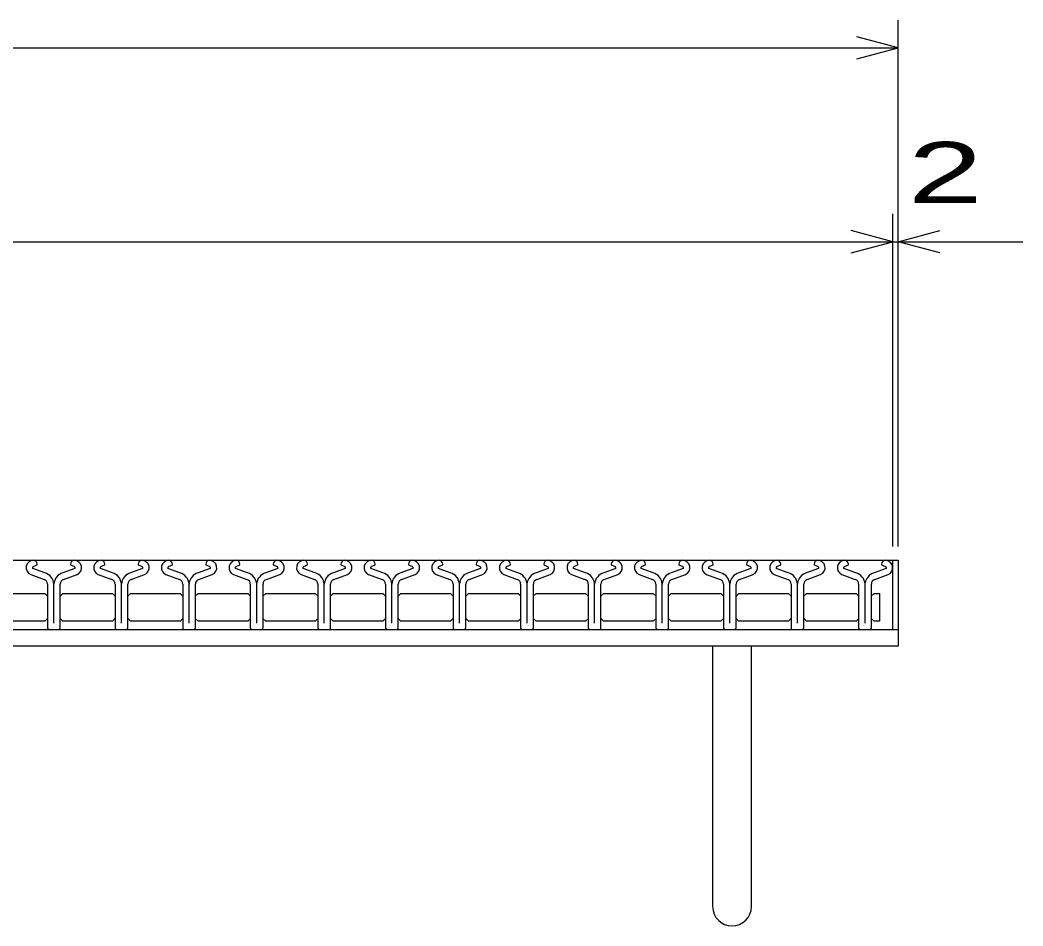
# Model space of a CAD drawing. Units: millimetres, scale not verified. Extents: x -1820 to 1731, y -1282 to 1054.
# Drawn here: x -738 to -376, y -569 to -242 of the extents above; entities that cross this region are included whole.
import ezdxf
from ezdxf.enums import TextEntityAlignment as Align

# ---------------------------------------------------------------- set-up
doc = ezdxf.new("R2010")
doc.units = ezdxf.units.MM
doc.header["$LTSCALE"] = 10
for name, color, linetype, lineweight in [('16', 3, 'Continuous', 25), ('19', 6, 'Continuous', 25), ('22', 2, 'Continuous', 25)]:
    doc.layers.add(name, color=color, linetype=linetype, lineweight=lineweight)
doc.styles.add('ベクトル', font='')
doc.styles.get('ベクトル').set_extended_font_data('ベクトル')

msp = doc.modelspace()

# ---------------------------------------------------------------- linework, layer by layer
at = {"layer": '16'}
for p, q in [((-1419, -437), (-423, -437)), ((-423, -462), (-423, -437)), ((-729.1, -441.53), (-733.42, -440.01)), ((-733.26, -439.31), (-731.82, -438.61)), ((-731.82, -438.61), (-731.82, -438.38)), ((-718.2, -440.01), (-722.52, -441.53)), ((-719.8, -438.38), (-719.8, -438.61)), ((-719.8, -438.61), (-718.36, -439.31)), ((-704.7, -441.53), (-709.02, -440.01)), ((-708.86, -439.31), (-707.42, -438.61)), ((-707.42, -438.61), (-707.42, -438.38)), ((-693.8, -440.01), (-698.12, -441.53)), ((-695.4, -438.38), (-695.4, -438.61)), ((-695.4, -438.61), (-693.96, -439.31)), ((-680.3, -441.53), (-684.62, -440.01)), ((-684.46, -439.31), (-683.02, -438.61)), ((-683.02, -438.61), (-683.02, -438.38)), ((-669.4, -440.01), (-673.72, -441.53)), ((-671, -438.38), (-671, -438.61)), ((-671, -438.61), (-669.56, -439.31)), ((-655.9, -441.53), (-660.22, -440.01)), ((-660.06, -439.31), (-658.62, -438.61)), ((-658.62, -438.61), (-658.62, -438.38)), ((-645, -440.01), (-649.32, -441.53)), ((-646.6, -438.38), (-646.6, -438.61)), ((-646.6, -438.61), (-645.16, -439.31)), ((-631.5, -441.53), (-635.82, -440.01)), ((-635.66, -439.31), (-634.22, -438.61)), ((-634.22, -438.61), (-634.22, -438.38)), ((-620.6, -440.01), (-624.92, -441.53)), ((-622.2, -438.38), (-622.2, -438.61)), ((-622.2, -438.61), (-620.76, -439.31)), ((-607.1, -441.53), (-611.42, -440.01)), ((-611.26, -439.31), (-609.82, -438.61)), ((-609.82, -438.61), (-609.82, -438.38)), ((-596.2, -440.01), (-600.52, -441.53)), ((-597.8, -438.38), (-597.8, -438.61)), ((-597.8, -438.61), (-596.36, -439.31)), ((-582.7, -441.53), (-587.02, -440.01)), ((-586.86, -439.31), (-585.42, -438.61)), ((-585.42, -438.61), (-585.42, -438.38)), ((-571.8, -440.01), (-576.12, -441.53)), ((-573.4, -438.38), (-573.4, -438.61)), ((-573.4, -438.61), (-571.96, -439.31)), ((-558.3, -441.53), (-562.62, -440.01)), ((-562.46, -439.31), (-561.02, -438.61)), ((-561.02, -438.61), (-561.02, -438.38)), ((-547.4, -440.01), (-551.72, -441.53)), ((-549, -438.38), (-549, -438.61)), ((-549, -438.61), (-547.56, -439.31)), ((-533.9, -441.53), (-538.22, -440.01)), ((-538.06, -439.31), (-536.62, -438.61)), ((-536.62, -438.61), (-536.62, -438.38)), ((-523, -440.01), (-527.32, -441.53)), ((-524.6, -438.38), (-524.6, -438.61)), ((-524.6, -438.61), (-523.16, -439.31)), ((-509.5, -441.53), (-513.82, -440.01)), ((-513.66, -439.31), (-512.22, -438.61)), ((-512.22, -438.61), (-512.22, -438.38)), ((-498.6, -440.01), (-502.92, -441.53)), ((-500.2, -438.38), (-500.2, -438.61)), ((-500.2, -438.61), (-498.76, -439.31)), ((-485.1, -441.53), (-489.42, -440.01)), ((-489.26, -439.31), (-487.82, -438.61)), ((-487.82, -438.61), (-487.82, -438.38)), ((-474.2, -440.01), (-478.52, -441.53)), ((-475.8, -438.38), (-475.8, -438.61)), ((-475.8, -438.61), (-474.36, -439.31)), ((-460.7, -441.53), (-465.02, -440.01)), ((-464.86, -439.31), (-463.42, -438.61)), ((-463.42, -438.61), (-463.42, -438.38)), ((-449.8, -440.01), (-454.12, -441.53)), ((-451.4, -438.38), (-451.4, -438.61)), ((-451.4, -438.61), (-449.96, -439.31)), ((-436.3, -441.53), (-440.62, -440.01)), ((-440.46, -439.31), (-439.02, -438.61)), ((-439.02, -438.61), (-439.02, -438.38)), ((-425.4, -440.01), (-429.72, -441.53)), ((-427, -438.38), (-427, -438.61)), ((-427, -438.61), (-425.56, -439.31)), ((-734.18, -442.18), (-729.31, -443.89)), ((-722.31, -443.89), (-717.44, -442.18)), ((-709.78, -442.18), (-704.91, -443.89)), ((-697.91, -443.89), (-693.04, -442.18)), ((-685.38, -442.18), (-680.51, -443.89)), ((-673.51, -443.89), (-668.64, -442.18)), ((-660.98, -442.18), (-656.11, -443.89)), ((-649.11, -443.89), (-644.24, -442.18)), ((-636.58, -442.18), (-631.71, -443.89)), ((-624.71, -443.89), (-619.84, -442.18)), ((-612.18, -442.18), (-607.31, -443.89)), ((-600.31, -443.89), (-595.44, -442.18)), ((-587.78, -442.18), (-582.91, -443.89)), ((-575.91, -443.89), (-571.04, -442.18)), ((-563.38, -442.18), (-558.51, -443.89)), ((-551.51, -443.89), (-546.64, -442.18)), ((-538.98, -442.18), (-534.11, -443.89)), ((-527.11, -443.89), (-522.24, -442.18)), ((-514.58, -442.18), (-509.71, -443.89)), ((-502.71, -443.89), (-497.84, -442.18)), ((-490.18, -442.18), (-485.31, -443.89)), ((-478.31, -443.89), (-473.44, -442.18)), ((-465.78, -442.18), (-460.91, -443.89)), ((-453.91, -443.89), (-449.04, -442.18)), ((-441.38, -442.18), (-436.51, -443.89)), ((-429.51, -443.89), (-424.64, -442.18)), ((-728.11, -445.59), (-728.11, -461.31)), ((-725.8, -459.71), (-725.8, -445.64)), ((-723.51, -461.31), (-723.51, -445.59)), ((-703.71, -445.59), (-703.71, -461.31)), ((-701.4, -459.71), (-701.4, -445.64)), ((-699.11, -461.31), (-699.11, -445.59)), ((-679.31, -445.59), (-679.31, -461.31)), ((-677, -459.71), (-677, -445.64)), ((-674.71, -461.31), (-674.71, -445.59)), ((-654.91, -445.59), (-654.91, -461.31)), ((-652.6, -459.71), (-652.6, -445.64)), ((-650.31, -461.31), (-650.31, -445.59)), ((-630.51, -445.59), (-630.51, -461.31)), ((-628.2, -459.71), (-628.2, -445.64)), ((-625.91, -461.31), (-625.91, -445.59)), ((-606.11, -445.59), (-606.11, -461.31)), ((-603.8, -459.71), (-603.8, -445.64)), ((-601.51, -461.31), (-601.51, -445.59)), ((-581.71, -445.59), (-581.71, -461.31)), ((-579.4, -459.71), (-579.4, -445.64)), ((-577.11, -461.31), (-577.11, -445.59)), ((-557.31, -445.59), (-557.31, -461.31)), ((-555, -459.71), (-555, -445.64)), ((-552.71, -461.31), (-552.71, -445.59)), ((-532.91, -445.59), (-532.91, -461.31)), ((-530.6, -459.71), (-530.6, -445.64)), ((-528.31, -461.31), (-528.31, -445.59)), ((-508.51, -445.59), (-508.51, -461.31)), ((-506.2, -459.71), (-506.2, -445.64)), ((-503.91, -461.31), (-503.91, -445.59)), ((-484.11, -445.59), (-484.11, -461.31)), ((-481.8, -459.71), (-481.8, -445.64)), ((-479.51, -461.31), (-479.51, -445.59)), ((-459.71, -445.59), (-459.71, -461.31)), ((-457.4, -459.71), (-457.4, -445.64)), ((-455.11, -461.31), (-455.11, -445.59)), ((-435.31, -445.59), (-435.31, -461.31)), ((-433, -459.71), (-433, -445.64)), ((-430.71, -461.31), (-430.71, -445.59)), ((-746.95, -449), (-729.05, -449)), ((-729.05, -449), (-728.05, -450)), ((-723.55, -450), (-722.55, -449)), ((-722.55, -449), (-704.65, -449)), ((-704.65, -449), (-703.65, -450)), ((-699.15, -450), (-698.15, -449)), ((-698.15, -449), (-680.25, -449)), ((-680.25, -449), (-679.25, -450)), ((-674.75, -450), (-673.75, -449)), ((-673.75, -449), (-655.85, -449)), ((-655.85, -449), (-654.85, -450)), ((-650.35, -450), (-649.35, -449)), ((-649.35, -449), (-631.45, -449)), ((-631.45, -449), (-630.45, -450)), ((-625.95, -450), (-624.95, -449)), ((-624.95, -449), (-607.05, -449)), ((-607.05, -449), (-606.05, -450)), ((-601.55, -450), (-600.55, -449)), ((-600.55, -449), (-582.65, -449)), ((-582.65, -449), (-581.65, -450)), ((-577.15, -450), (-576.15, -449)), ((-576.15, -449), (-558.25, -449)), ((-558.25, -449), (-557.25, -450)), ((-552.75, -450), (-551.75, -449)), ((-551.75, -449), (-533.85, -449)), ((-533.85, -449), (-532.85, -450)), ((-528.35, -450), (-527.35, -449)), ((-527.35, -449), (-509.45, -449)), ((-509.45, -449), (-508.45, -450)), ((-503.95, -450), (-502.95, -449)), ((-502.95, -449), (-485.05, -449)), ((-485.05, -449), (-484.05, -450)), ((-479.55, -450), (-478.55, -449)), ((-478.55, -449), (-460.65, -449)), ((-460.65, -449), (-459.65, -450)), ((-455.15, -450), (-454.15, -449)), ((-454.15, -449), (-436.25, -449)), ((-436.25, -449), (-435.25, -450)), ((-430.75, -450), (-429.75, -449)), ((-429.75, -449), (-427.75, -449)), ((-427.75, -449), (-427.75, -459)), ((-729.05, -459), (-746.95, -459)), ((-728.05, -458), (-729.05, -459)), ((-722.55, -459), (-723.55, -458)), ((-704.65, -459), (-722.55, -459)), ((-703.65, -458), (-704.65, -459)), ((-698.15, -459), (-699.15, -458)), ((-680.25, -459), (-698.15, -459)), ((-679.25, -458), (-680.25, -459)), ((-673.75, -459), (-674.75, -458)), ((-655.85, -459), (-673.75, -459)), ((-654.85, -458), (-655.85, -459)), ((-649.35, -459), (-650.35, -458)), ((-631.45, -459), (-649.35, -459)), ((-630.45, -458), (-631.45, -459)), ((-624.95, -459), (-625.95, -458)), ((-607.05, -459), (-624.95, -459)), ((-606.05, -458), (-607.05, -459)), ((-600.55, -459), (-601.55, -458)), ((-582.65, -459), (-600.55, -459)), ((-581.65, -458), (-582.65, -459)), ((-576.15, -459), (-577.15, -458)), ((-558.25, -459), (-576.15, -459)), ((-557.25, -458), (-558.25, -459)), ((-551.75, -459), (-552.75, -458)), ((-533.85, -459), (-551.75, -459)), ((-532.85, -458), (-533.85, -459)), ((-527.35, -459), (-528.35, -458)), ((-509.45, -459), (-527.35, -459)), ((-508.45, -458), (-509.45, -459)), ((-502.95, -459), (-503.95, -458)), ((-485.05, -459), (-502.95, -459)), ((-484.05, -458), (-485.05, -459)), ((-478.55, -459), (-479.55, -458)), ((-460.65, -459), (-478.55, -459)), ((-459.65, -458), (-460.65, -459)), ((-454.15, -459), (-455.15, -458)), ((-436.25, -459), (-454.15, -459)), ((-435.25, -458), (-436.25, -459)), ((-429.75, -459), (-430.75, -458)), ((-427.75, -459), (-429.75, -459)), ((-1419, -462), (-423, -462)), ((-727.41, -462.01), (-724.21, -462.01)), ((-703.01, -462.01), (-699.81, -462.01)), ((-678.61, -462.01), (-675.41, -462.01)), ((-654.21, -462.01), (-651.01, -462.01)), ((-629.81, -462.01), (-626.61, -462.01)), ((-605.41, -462.01), (-602.21, -462.01)), ((-581.01, -462.01), (-577.81, -462.01)), ((-556.61, -462.01), (-553.41, -462.01)), ((-532.21, -462.01), (-529.01, -462.01)), ((-507.81, -462.01), (-504.61, -462.01)), ((-483.41, -462.01), (-480.21, -462.01)), ((-459.01, -462.01), (-455.81, -462.01)), ((-434.61, -462.01), (-431.41, -462.01))]:
    msp.add_line(p, q, dxfattribs=at)
for centre, radius, start, end in [((-733.11, -439.7), 2.7, 90.98, 246.68), ((-733.27, -438.45), 1.45, 2.5, 85.55), ((-718.35, -438.45), 1.45, 94.45, 177.5), ((-718.51, -439.7), 2.7, 293.32, 89.02), ((-708.71, -439.7), 2.7, 90.98, 246.68), ((-708.87, -438.45), 1.45, 2.5, 85.55), ((-693.95, -438.45), 1.45, 94.45, 177.5), ((-694.11, -439.7), 2.7, 293.32, 89.02), ((-684.31, -439.7), 2.7, 90.98, 246.68), ((-684.47, -438.45), 1.45, 2.5, 85.55), ((-669.55, -438.45), 1.45, 94.45, 177.5), ((-669.71, -439.7), 2.7, 293.32, 89.02), ((-659.91, -439.7), 2.7, 90.98, 246.68), ((-660.07, -438.45), 1.45, 2.5, 85.55), ((-645.15, -438.45), 1.45, 94.45, 177.5), ((-645.31, -439.7), 2.7, 293.32, 89.02), ((-635.51, -439.7), 2.7, 90.98, 246.68), ((-635.67, -438.45), 1.45, 2.5, 85.55), ((-620.75, -438.45), 1.45, 94.45, 177.5), ((-620.91, -439.7), 2.7, 293.32, 89.02), ((-611.11, -439.7), 2.7, 90.98, 246.68), ((-611.27, -438.45), 1.45, 2.5, 85.55), ((-596.35, -438.45), 1.45, 94.45, 177.5), ((-596.51, -439.7), 2.7, 293.32, 89.02), ((-586.71, -439.7), 2.7, 90.98, 246.68), ((-586.87, -438.45), 1.45, 2.5, 85.55), ((-571.95, -438.45), 1.45, 94.45, 177.5), ((-572.11, -439.7), 2.7, 293.32, 89.02), ((-562.31, -439.7), 2.7, 90.98, 246.68), ((-562.47, -438.45), 1.45, 2.5, 85.55), ((-547.55, -438.45), 1.45, 94.45, 177.5), ((-547.71, -439.7), 2.7, 293.32, 89.02), ((-537.91, -439.7), 2.7, 90.98, 246.68), ((-538.07, -438.45), 1.45, 2.5, 85.55), ((-523.15, -438.45), 1.45, 94.45, 177.5), ((-523.31, -439.7), 2.7, 293.32, 89.02), ((-513.51, -439.7), 2.7, 90.98, 246.68), ((-513.67, -438.45), 1.45, 2.5, 85.55), ((-498.75, -438.45), 1.45, 94.45, 177.5), ((-498.91, -439.7), 2.7, 293.32, 89.02), ((-489.11, -439.7), 2.7, 90.98, 246.68), ((-489.27, -438.45), 1.45, 2.5, 85.55), ((-474.35, -438.45), 1.45, 94.45, 177.5), ((-474.51, -439.7), 2.7, 293.32, 89.02), ((-464.71, -439.7), 2.7, 90.98, 246.68), ((-464.87, -438.45), 1.45, 2.5, 85.55), ((-449.95, -438.45), 1.45, 94.45, 177.5), ((-450.11, -439.7), 2.7, 293.32, 89.02), ((-440.31, -439.7), 2.7, 90.98, 246.68), ((-440.47, -438.45), 1.45, 2.5, 85.55), ((-425.55, -438.45), 1.45, 94.45, 177.5), ((-425.71, -439.7), 2.7, 293.32, 89.02), ((-733.09, -439.72), 0.44, 111.91, 222.33), ((-730.39, -445.94), 4.6, 3.78, 73.7), ((-721.23, -445.94), 4.6, 106.3, 176.22), ((-718.53, -439.72), 0.44, 317.67, 68.09), ((-708.69, -439.72), 0.44, 111.91, 222.33), ((-705.99, -445.94), 4.6, 3.78, 73.7), ((-696.83, -445.94), 4.6, 106.3, 176.22), ((-694.13, -439.72), 0.44, 317.67, 68.09), ((-684.29, -439.72), 0.44, 111.91, 222.33), ((-681.59, -445.94), 4.6, 3.78, 73.7), ((-672.43, -445.94), 4.6, 106.3, 176.22), ((-669.73, -439.72), 0.44, 317.67, 68.09), ((-659.89, -439.72), 0.44, 111.91, 222.33), ((-657.19, -445.94), 4.6, 3.78, 73.7), ((-648.03, -445.94), 4.6, 106.3, 176.22), ((-645.33, -439.72), 0.44, 317.67, 68.09), ((-635.49, -439.72), 0.44, 111.91, 222.33), ((-632.79, -445.94), 4.6, 3.78, 73.7), ((-623.63, -445.94), 4.6, 106.3, 176.22), ((-620.93, -439.72), 0.44, 317.67, 68.09), ((-611.09, -439.72), 0.44, 111.91, 222.33), ((-608.39, -445.94), 4.6, 3.78, 73.7), ((-599.23, -445.94), 4.6, 106.3, 176.22), ((-596.53, -439.72), 0.44, 317.67, 68.09), ((-586.69, -439.72), 0.44, 111.91, 222.33), ((-583.99, -445.94), 4.6, 3.78, 73.7), ((-574.83, -445.94), 4.6, 106.3, 176.22), ((-572.13, -439.72), 0.44, 317.67, 68.09), ((-562.29, -439.72), 0.44, 111.91, 222.33), ((-559.59, -445.94), 4.6, 3.78, 73.7), ((-550.43, -445.94), 4.6, 106.3, 176.22), ((-547.73, -439.72), 0.44, 317.67, 68.09), ((-537.89, -439.72), 0.44, 111.91, 222.33), ((-535.19, -445.94), 4.6, 3.78, 73.7), ((-526.03, -445.94), 4.6, 106.3, 176.22), ((-523.33, -439.72), 0.44, 317.67, 68.09), ((-513.49, -439.72), 0.44, 111.91, 222.33), ((-510.79, -445.94), 4.6, 3.78, 73.7), ((-501.63, -445.94), 4.6, 106.3, 176.22), ((-498.93, -439.72), 0.44, 317.67, 68.09), ((-489.09, -439.72), 0.44, 111.91, 222.33), ((-486.39, -445.94), 4.6, 3.78, 73.7), ((-477.23, -445.94), 4.6, 106.3, 176.22), ((-474.53, -439.72), 0.44, 317.67, 68.09), ((-464.69, -439.72), 0.44, 111.91, 222.33), ((-461.99, -445.94), 4.6, 3.78, 73.7), ((-452.83, -445.94), 4.6, 106.3, 176.22), ((-450.13, -439.72), 0.44, 317.67, 68.09), ((-440.29, -439.72), 0.44, 111.91, 222.33), ((-437.59, -445.94), 4.6, 3.78, 73.7), ((-428.43, -445.94), 4.6, 106.3, 176.22), ((-425.73, -439.72), 0.44, 317.67, 68.09), ((-729.91, -445.59), 1.8, 0, 70.58), ((-721.71, -445.59), 1.8, 109.42, 180), ((-705.51, -445.59), 1.8, 0, 70.58), ((-697.31, -445.59), 1.8, 109.42, 180), ((-681.11, -445.59), 1.8, 0, 70.58), ((-672.91, -445.59), 1.8, 109.42, 180), ((-656.71, -445.59), 1.8, 0, 70.58), ((-648.51, -445.59), 1.8, 109.42, 180), ((-632.31, -445.59), 1.8, 0, 70.58), ((-624.11, -445.59), 1.8, 109.42, 180), ((-607.91, -445.59), 1.8, 0, 70.58), ((-599.71, -445.59), 1.8, 109.42, 180), ((-583.51, -445.59), 1.8, 0, 70.58), ((-575.31, -445.59), 1.8, 109.42, 180), ((-559.11, -445.59), 1.8, 0, 70.58), ((-550.91, -445.59), 1.8, 109.42, 180), ((-534.71, -445.59), 1.8, 0, 70.58), ((-526.51, -445.59), 1.8, 109.42, 180), ((-510.31, -445.59), 1.8, 0, 70.58), ((-502.11, -445.59), 1.8, 109.42, 180), ((-485.91, -445.59), 1.8, 0, 70.58), ((-477.71, -445.59), 1.8, 109.42, 180), ((-461.51, -445.59), 1.8, 0, 70.58), ((-453.31, -445.59), 1.8, 109.42, 180), ((-437.11, -445.59), 1.8, 0, 70.58), ((-428.91, -445.59), 1.8, 109.42, 180), ((-727.41, -461.31), 0.7, 180, 270), ((-724.21, -461.31), 0.7, 270, 0), ((-703.01, -461.31), 0.7, 180, 270), ((-699.81, -461.31), 0.7, 270, 0), ((-678.61, -461.31), 0.7, 180, 270), ((-675.41, -461.31), 0.7, 270, 0), ((-654.21, -461.31), 0.7, 180, 270), ((-651.01, -461.31), 0.7, 270, 0), ((-629.81, -461.31), 0.7, 180, 270), ((-626.61, -461.31), 0.7, 270, 0), ((-605.41, -461.31), 0.7, 180, 270), ((-602.21, -461.31), 0.7, 270, 0), ((-581.01, -461.31), 0.7, 180, 270), ((-577.81, -461.31), 0.7, 270, 0), ((-556.61, -461.31), 0.7, 180, 270), ((-553.41, -461.31), 0.7, 270, 0), ((-532.21, -461.31), 0.7, 180, 270), ((-529.01, -461.31), 0.7, 270, 0), ((-507.81, -461.31), 0.7, 180, 270), ((-504.61, -461.31), 0.7, 270, 0), ((-483.41, -461.31), 0.7, 180, 270), ((-480.21, -461.31), 0.7, 270, 0), ((-459.01, -461.31), 0.7, 180, 270), ((-455.81, -461.31), 0.7, 270, 0), ((-434.61, -461.31), 0.7, 180, 270), ((-431.41, -461.31), 0.7, 270, 0)]:
    msp.add_arc(centre, radius, start, end, dxfattribs=at)
at = {"layer": '19'}
for p, q in [((-423, -437), (-421, -437)), ((-421, -437), (-421, -462)), ((-1421, -462), (-421, -462)), ((-421, -462), (-421, -468)), ((-421, -468), (-1421, -468)), ((-488, -468), (-488, -562)), ((-474, -562), (-474, -468))]:
    msp.add_line(p, q, dxfattribs=at)
msp.add_arc((-481, -562), 7, 180, 0, dxfattribs=at)
at = {"layer": '22', "color": 4}
for p, q in [((-421, -432), (-421, -242)), ((-421, -252), (-436, -248)), ((-1421, -252), (-421, -252)), ((-436, -256), (-421, -252)), ((-423, -432), (-423, -312)), ((-421, -432), (-421, -312)), ((-423, -322), (-438, -318)), ((-421, -322), (-406, -318)), ((-1419, -322), (-423, -322)), ((-438, -326), (-423, -322)), ((-423, -322), (-421, -322)), ((-406, -326), (-421, -322)), ((-421, -322), (-376, -322))]:
    msp.add_line(p, q, dxfattribs=at)

# ---------------------------------------------------------------- texts
at = {"layer": '22', "style": 'ベクトル', "width": 1.65}
msp.add_text(' 2 ', height=21.99, dxfattribs=at).set_placement((-431, -297), align=Align.MIDDLE_LEFT)

doc.saveas('drawing.dxf')
